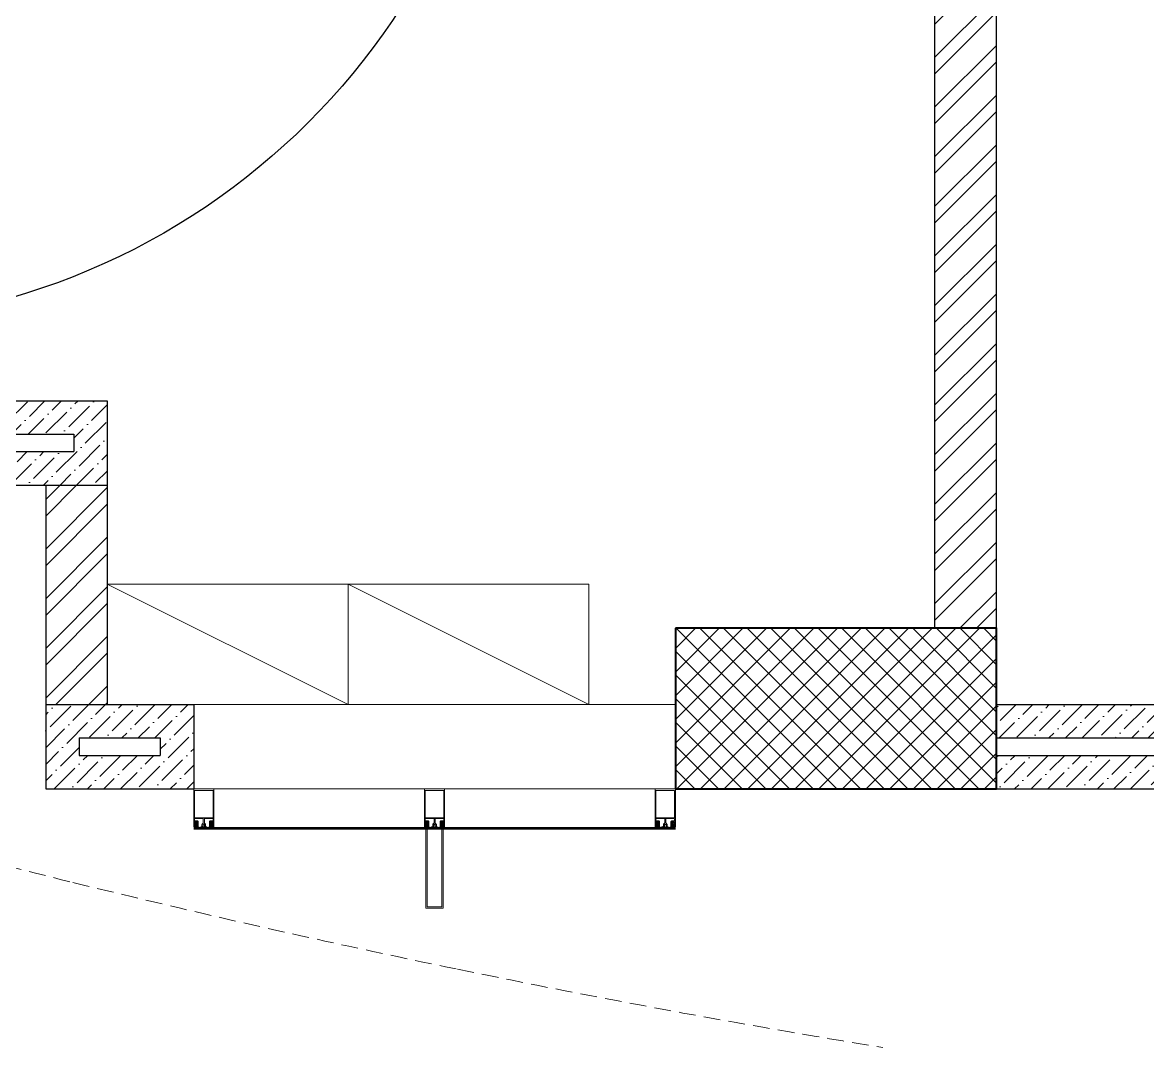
# Model space of a CAD drawing. Header units: millimetres. Extents: x 8275 to 147087, y -297470 to -191881.
# Drawn here: x 103272 to 107476, y -287677 to -283846 of the extents above; entities that cross this region are included whole.
import ezdxf

# ---------------------------------------------------------------- set-up
doc = ezdxf.new("R2010")
doc.units = ezdxf.units.MM
doc.header["$LTSCALE"] = 250
doc.header["$MEASUREMENT"] = 0
doc.linetypes.add('HIDDEN', pattern=[0.375, 0.25, -0.125])
for name, color, linetype, lineweight in [('col', 6, 'Continuous', 40), ('ele', 51, 'Continuous', 18), ('furniture', 5, 'Continuous', 15), ('hatch', 9, 'Continuous', 0), ('hidden', 153, 'HIDDEN', 13), ('wall', 1, 'Continuous', 30), ('win', 4, 'Continuous', 20)]:
    doc.layers.add(name, color=color, linetype=linetype, lineweight=lineweight)
doc.layers.add('FUR', color=140, linetype='Continuous')
pattern_1 = [(45, (-6686.72, -319015.28), (-92.80777, 92.80777), []), (45, (-6624.85, -319015.28), (-92.80777, 92.80777), [])]
pattern_2 = [(45, (-6686.7244, -319015.2779), (2e-16, 2.326009148), [4.93421053, -1.64473684]), (135, (-6685.5614, -319014.1149), (2e-16, 2.326009148), [4.93421053, -1.64473684])]
pattern_3 = [(45, (-6686.724, -319015.28), (23.201941, 85.073785), [109.375, -21.875, 0, -21.875])]

# ---------------------------------------------------------------- blocks, each defined once
blk = doc.blocks.new('A$C75BC0A19')
at = {"layer": 'hatch'}
h = blk.add_hatch(dxfattribs=at)
h.set_pattern_fill('ANSI37', color=256, scale=500, angle=-90)
h.set_pattern_definition([(315, (31549.2, 3851798.15), (44.1941738, 44.1941738), []), (45, (31549.2, 3851798.15), (-44.1941738, 44.1941738), [])])
h.paths.add_polyline_path([(-32834.1, 9271.1), (-32834.1, 8671.1), (-31634.1, 8671.1), (-31634.1, 9271.1)])
at = {"layer": 'col', "elevation": 16013.2}
blk.add_lwpolyline([(-32834.1, 9271.1), (-32834.1, 8671.1), (-31634.1, 8671.1), (-31634.1, 9271.1)], close=True, dxfattribs=at)
blk = doc.blocks.new('storage')
at = {"layer": 'furniture', "linetype": 'ByBlock', "ltscale": 100}
blk.add_line((0, 450), (900, 0), dxfattribs=at)
blk.add_lwpolyline([(0, 0), (900, 0), (900, 450), (0, 450)], close=True, dxfattribs=at)

msp = doc.modelspace()

# ---------------------------------------------------------------- hatches: boundary and pattern name
at = {"layer": 'hatch'}
h = msp.add_hatch(dxfattribs=at)
h.set_pattern_fill('ANSI32', color=256, scale=350, style=0)
h.set_pattern_definition(pattern_1)
h.paths.add_polyline_path([(106682, -286110.4), (106912, -286110.4), (106912, -278665.2), (106682, -278665.2)])
h = msp.add_hatch(dxfattribs=at)
h.set_pattern_fill('ANSI36', color=256, scale=350, style=0)
h.set_pattern_definition(pattern_3)
h.paths.add_polyline_path([(102686, -285450.2), (102686, -285385.2), (103464, -285385.2), (103464, -285450.2)], flags=16)
h.paths.add_polyline_path([(102561, -285575.2), (102561, -285260.2), (103589, -285260.2), (103589, -285575.2)])
h = msp.add_hatch(dxfattribs=at)
h.set_pattern_fill('ANSI32', color=256, scale=350, style=0)
h.set_pattern_definition(pattern_1)
h.paths.add_polyline_path([(103359, -285575.2), (103589, -285575.2), (103589, -286395.2), (103359, -286395.2)])
h = msp.add_hatch(dxfattribs=at)
h.set_pattern_fill('ANSI36', color=256, scale=350, style=0)
h.set_pattern_definition(pattern_3)
h.paths.add_polyline_path([(103912.3, -286710.5), (103359, -286710.5), (103359, -286395.2), (103912.3, -286395.2)])
h.paths.add_polyline_path([(103787.3, -286585.5), (103484, -286585.5), (103484, -286520.2), (103787.3, -286520.2)], flags=16)
h = msp.add_hatch(dxfattribs=at)
h.set_pattern_fill('ANSI36', color=256, scale=350, style=0)
h.set_pattern_definition(pattern_3)
h.paths.add_polyline_path([(106912, -286395.2), (107988.8, -286395.2), (107988.8, -286710.2), (106912, -286710.4), (106912, -286585.2), (107863.8, -286585.2), (107863.8, -286520.2), (106912, -286520.2)])
h = msp.add_hatch(dxfattribs=at)
h.set_pattern_fill('AR-HBONE', color=256, scale=0.411184, style=0)
h.set_pattern_definition(pattern_2)
h.paths.add_polyline_path([(103917.8, -286837.1), (103917.8, -286839.2), (103923.3, -286839.2), (103923.3, -286837.1)], flags=16)
h.paths.add_polyline_path([(103982.1, -286837.1), (103982.1, -286839.2), (103976.7, -286839.2), (103976.7, -286837.1)], flags=16)
edge = h.paths.add_edge_path()
edge.add_arc((103928.1, -286851.4), 0.685, 180, 360, ccw=False)
edge.add_arc((103926.7, -286851.4), 0.685, 180, 360, ccw=False)
edge.add_arc((103925.4, -286851.4), 0.685, 180, 360, ccw=False)
edge.add_arc((103924, -286851.4), 0.685, -180, 0, ccw=False)
edge.add_arc((103922.6, -286851.4), 0.685, -180, 0, ccw=False)
edge.add_arc((103921.3, -286851.4), 0.685, 180, 360, ccw=False)
edge.add_arc((103919.9, -286851.4), 0.685, 180, 360, ccw=False)
edge.add_arc((103918.5, -286851.4), 0.685, -180, 0, ccw=False)
edge.add_arc((103917.2, -286851.4), 0.685, 180, 360, ccw=False)
edge.add_arc((103915.8, -286851.4), 0.685, -180, 0, ccw=False)
edge.add_arc((103914.4, -286851.4), 0.685, 180, 360, ccw=False)
edge.add_arc((103913, -286851.4), 0.685, -180, 0, ccw=False)
edge.add_line((103912.4, -286851.4), (103912.4, -286839.2))
edge.add_line((103912.4, -286839.2), (103916.2, -286839.2))
edge.add_line((103916.2, -286839.2), (103916.2, -286837.1))
edge.add_line((103916.2, -286837.1), (103914.4, -286837.1))
edge.add_line((103914.4, -286837.1), (103916.1, -286833.7))
edge.add_line((103916.1, -286833.7), (103925, -286833.7))
edge.add_line((103925, -286833.7), (103926.7, -286837.1))
edge.add_line((103926.7, -286837.1), (103925, -286837.1))
edge.add_line((103925, -286837.1), (103925, -286839.2))
edge.add_line((103925, -286839.2), (103928.8, -286839.2))
edge.add_line((103928.8, -286839.2), (103928.8, -286851.4))
edge.add_arc((103971.9, -286851.3), 0.685, 180, 360)
edge.add_arc((103973.2, -286851.3), 0.685, 180, 360)
edge.add_arc((103974.6, -286851.3), 0.685, 180, 360)
edge.add_arc((103976, -286851.3), 0.685, 180, 360)
edge.add_arc((103977.4, -286851.3), 0.685, 180, 360)
edge.add_arc((103978.7, -286851.3), 0.685, 180, 360)
edge.add_arc((103980.1, -286851.3), 0.685, 180, 360)
edge.add_arc((103981.5, -286851.3), 0.685, 180, 360)
edge.add_arc((103982.8, -286851.3), 0.685, 180, 360)
edge.add_arc((103984.2, -286851.3), 0.685, 180, 360)
edge.add_arc((103985.6, -286851.3), 0.685, 180, 360)
edge.add_arc((103986.9, -286851.3), 0.685, 180, 360)
edge.add_line((103987.6, -286851.3), (103987.6, -286839.2))
edge.add_line((103987.6, -286839.2), (103983.8, -286839.2))
edge.add_line((103983.8, -286839.2), (103983.8, -286837.1))
edge.add_line((103983.8, -286837.1), (103985.6, -286837.1))
edge.add_line((103985.6, -286837.1), (103983.9, -286833.7))
edge.add_line((103983.9, -286833.7), (103975, -286833.7))
edge.add_line((103975, -286833.7), (103973.2, -286837.1))
edge.add_line((103973.2, -286837.1), (103975, -286837.1))
edge.add_line((103975, -286837.1), (103975, -286839.2))
edge.add_line((103975, -286839.2), (103971.2, -286839.2))
edge.add_line((103971.2, -286839.2), (103971.2, -286851.3))
h = msp.add_hatch(dxfattribs=at)
h.set_pattern_fill('AR-HBONE', color=256, scale=0.411184, style=0)
h.set_pattern_definition(pattern_2)
h.paths.add_polyline_path([(104780, -286837.1), (104780, -286839.2), (104785.5, -286839.2), (104785.5, -286837.1)], flags=16)
h.paths.add_polyline_path([(104844.3, -286837.1), (104844.3, -286839.2), (104838.8, -286839.2), (104838.8, -286837.1)], flags=16)
edge = h.paths.add_edge_path()
edge.add_arc((104790.3, -286851.4), 0.685, 180, 360, ccw=False)
edge.add_arc((104788.9, -286851.4), 0.685, 180, 360, ccw=False)
edge.add_arc((104787.5, -286851.4), 0.685, 180, 360, ccw=False)
edge.add_arc((104786.1, -286851.4), 0.685, -180, 0, ccw=False)
edge.add_arc((104784.8, -286851.4), 0.685, -180, 0, ccw=False)
edge.add_arc((104783.4, -286851.4), 0.685, 180, 360, ccw=False)
edge.add_arc((104782, -286851.4), 0.685, 180, 360, ccw=False)
edge.add_arc((104780.7, -286851.4), 0.685, -180, 0, ccw=False)
edge.add_arc((104779.3, -286851.4), 0.685, 180, 360, ccw=False)
edge.add_arc((104777.9, -286851.4), 0.685, -180, 0, ccw=False)
edge.add_arc((104776.6, -286851.4), 0.685, 180, 360, ccw=False)
edge.add_arc((104775.2, -286851.4), 0.685, -180, 0, ccw=False)
edge.add_line((104774.5, -286851.4), (104774.5, -286839.2))
edge.add_line((104774.5, -286839.2), (104778.3, -286839.2))
edge.add_line((104778.3, -286839.2), (104778.3, -286837.1))
edge.add_line((104778.3, -286837.1), (104776.6, -286837.1))
edge.add_line((104776.6, -286837.1), (104778.2, -286833.7))
edge.add_line((104778.2, -286833.7), (104787.1, -286833.7))
edge.add_line((104787.1, -286833.7), (104788.9, -286837.1))
edge.add_line((104788.9, -286837.1), (104787.1, -286837.1))
edge.add_line((104787.1, -286837.1), (104787.1, -286839.2))
edge.add_line((104787.1, -286839.2), (104790.9, -286839.2))
edge.add_line((104790.9, -286839.2), (104790.9, -286851.4))
edge.add_arc((104834, -286851.3), 0.685, 180, 360)
edge.add_arc((104835.4, -286851.3), 0.685, 180, 360)
edge.add_arc((104836.8, -286851.3), 0.685, 180, 360)
edge.add_arc((104838.1, -286851.3), 0.685, 180, 360)
edge.add_arc((104839.5, -286851.3), 0.685, 180, 360)
edge.add_arc((104840.9, -286851.3), 0.685, 180, 360)
edge.add_arc((104842.2, -286851.3), 0.685, 180, 360)
edge.add_arc((104843.6, -286851.3), 0.685, 180, 360)
edge.add_arc((104845, -286851.3), 0.685, 180, 360)
edge.add_arc((104846.3, -286851.3), 0.685, 180, 360)
edge.add_arc((104847.7, -286851.3), 0.685, 180, 360)
edge.add_arc((104849.1, -286851.3), 0.685, 180, 360)
edge.add_line((104849.8, -286851.3), (104849.8, -286839.2))
edge.add_line((104849.8, -286839.2), (104845.9, -286839.2))
edge.add_line((104845.9, -286839.2), (104845.9, -286837.1))
edge.add_line((104845.9, -286837.1), (104847.7, -286837.1))
edge.add_line((104847.7, -286837.1), (104846.1, -286833.7))
edge.add_line((104846.1, -286833.7), (104837.1, -286833.7))
edge.add_line((104837.1, -286833.7), (104835.4, -286837.1))
edge.add_line((104835.4, -286837.1), (104837.2, -286837.1))
edge.add_line((104837.2, -286837.1), (104837.2, -286839.2))
edge.add_line((104837.2, -286839.2), (104833.3, -286839.2))
edge.add_line((104833.3, -286839.2), (104833.3, -286851.3))
h = msp.add_hatch(dxfattribs=at)
h.set_pattern_fill('AR-HBONE', color=256, scale=0.411184, style=0)
h.set_pattern_definition(pattern_2)
h.paths.add_polyline_path([(105642.1, -286837.1), (105642.1, -286839.2), (105647.6, -286839.2), (105647.6, -286837.1)], flags=16)
h.paths.add_polyline_path([(105706.4, -286837.1), (105706.4, -286839.2), (105701, -286839.2), (105701, -286837.1)], flags=16)
edge = h.paths.add_edge_path()
edge.add_arc((105652.4, -286851.4), 0.685, 180, 360, ccw=False)
edge.add_arc((105651, -286851.4), 0.685, 180, 360, ccw=False)
edge.add_arc((105649.7, -286851.4), 0.685, 180, 360, ccw=False)
edge.add_arc((105648.3, -286851.4), 0.685, -180, 0, ccw=False)
edge.add_arc((105646.9, -286851.4), 0.685, -180, 0, ccw=False)
edge.add_arc((105645.5, -286851.4), 0.685, 180, 360, ccw=False)
edge.add_arc((105644.2, -286851.4), 0.685, 180, 360, ccw=False)
edge.add_arc((105642.8, -286851.4), 0.685, -180, 0, ccw=False)
edge.add_arc((105641.4, -286851.4), 0.685, 180, 360, ccw=False)
edge.add_arc((105640.1, -286851.4), 0.685, -180, 0, ccw=False)
edge.add_arc((105638.7, -286851.4), 0.685, 180, 360, ccw=False)
edge.add_arc((105637.3, -286851.4), 0.685, -180, 0, ccw=False)
edge.add_line((105636.6, -286851.4), (105636.6, -286839.2))
edge.add_line((105636.6, -286839.2), (105640.5, -286839.2))
edge.add_line((105640.5, -286839.2), (105640.5, -286837.1))
edge.add_line((105640.5, -286837.1), (105638.7, -286837.1))
edge.add_line((105638.7, -286837.1), (105640.3, -286833.7))
edge.add_line((105640.3, -286833.7), (105649.3, -286833.7))
edge.add_line((105649.3, -286833.7), (105651, -286837.1))
edge.add_line((105651, -286837.1), (105649.3, -286837.1))
edge.add_line((105649.3, -286837.1), (105649.3, -286839.2))
edge.add_line((105649.3, -286839.2), (105653.1, -286839.2))
edge.add_line((105653.1, -286839.2), (105653.1, -286851.4))
edge.add_arc((105696.2, -286851.3), 0.685, 180, 360)
edge.add_arc((105697.5, -286851.3), 0.685, 180, 360)
edge.add_arc((105698.9, -286851.3), 0.685, 180, 360)
edge.add_arc((105700.3, -286851.3), 0.685, 180, 360)
edge.add_arc((105701.6, -286851.3), 0.685, 180, 360)
edge.add_arc((105703, -286851.3), 0.685, 180, 360)
edge.add_arc((105704.4, -286851.3), 0.685, 180, 360)
edge.add_arc((105705.7, -286851.3), 0.685, 180, 360)
edge.add_arc((105707.1, -286851.3), 0.685, 180, 360)
edge.add_arc((105708.5, -286851.3), 0.685, 180, 360)
edge.add_arc((105709.9, -286851.3), 0.685, 180, 360)
edge.add_arc((105711.2, -286851.3), 0.685, 180, 360)
edge.add_line((105711.9, -286851.3), (105711.9, -286839.2))
edge.add_line((105711.9, -286839.2), (105708.1, -286839.2))
edge.add_line((105708.1, -286839.2), (105708.1, -286837.1))
edge.add_line((105708.1, -286837.1), (105709.9, -286837.1))
edge.add_line((105709.9, -286837.1), (105708.2, -286833.7))
edge.add_line((105708.2, -286833.7), (105699.3, -286833.7))
edge.add_line((105699.3, -286833.7), (105697.5, -286837.1))
edge.add_line((105697.5, -286837.1), (105699.3, -286837.1))
edge.add_line((105699.3, -286837.1), (105699.3, -286839.2))
edge.add_line((105699.3, -286839.2), (105695.5, -286839.2))
edge.add_line((105695.5, -286839.2), (105695.5, -286851.3))

# ---------------------------------------------------------------- linework, layer by layer
at = {"layer": 'ele'}
msp.add_line((103912.3, -286395.5, -11300.6), (105712, -286395.5, -11300.6), dxfattribs=at)
at = {"layer": 'FUR', "linetype": 'ByBlock', "ltscale": 100}
msp.add_circle((102516.8, -282396.8, 122661.2), 2578.4, dxfattribs=at)
at = {"layer": 'hidden'}
for radius, start, end in [(38687.3, 251.6381, 256.19111), (38687.2, 256.1911, 258.37337), (38687.2, 258.37337, 260.76653)]:
    msp.add_arc((112694.3, -249490.8, -11300.6), radius, start, end, dxfattribs=at)
at = {"layer": 'wall'}
for p, q in [((106682, -286110.4, -11300.6), (106682, -278662.2, -11300.6)), ((106912, -286110.4, -11300.6), (106912, -278665.2, -11300.6)), ((102561, -285260.2, -11300.6), (103589, -285260.2, -11300.6)), ((103589, -285260.2, -11300.6), (103589, -285575.2, -11300.6)), ((102686, -285385.2, -11300.6), (103464, -285385.2, -11300.6)), ((103464, -285385.2, -11300.6), (103464, -285450.2, -11300.6)), ((102686, -285450.2, -11300.6), (103464, -285450.2, -11300.6)), ((102561, -285575.2, -11300.6), (103589, -285575.2, -11300.6)), ((103359, -285575.2, -11300.6), (103359, -286395.2, -11300.6)), ((103589, -285575.2, -11300.6), (103589, -286395.3, -11300.6)), ((103359, -286395.2, -11300.6), (103912.3, -286395.5, -11300.6)), ((103359, -286395.2, -11300.6), (103359, -286710.2, -11300.6)), ((103912.3, -286395.5, -11300.6), (103912.3, -286710.5, -11300.6)), ((106912, -286395.3, -11300.6), (107988.8, -286395.2, -11300.6)), ((103484, -286520.2, -11300.6), (103787.3, -286520.2, -11300.6)), ((103484, -286520.2, -11300.6), (103484, -286585.2, -11300.6)), ((103787.3, -286520.2, -11300.6), (103787.3, -286585.2, -11300.6)), ((106912, -286520.2, -11300.6), (107863.8, -286520.2, -11300.6)), ((103484, -286585.2, -11300.6), (103787.3, -286585.2, -11300.6)), ((106912, -286585.2, -11300.6), (107863.8, -286585.2, -11300.6)), ((103359, -286710.2, -11300.6), (103912.3, -286710.5, -11300.6)), ((106912, -286710.3, -11300.6), (107988.8, -286710.2, -11300.6))]:
    msp.add_line(p, q, dxfattribs=at)
at = {"layer": 'win'}
for p, q in [((103912.3, -286710.5, -11300.6), (105712, -286710.5, -11300.6)), ((103912.3, -286854.1, -11300.6), (105712, -286854.3, -11300.6)), ((105712, -286855.4, -11300.6), (103912.3, -286855.2, -11300.6)), ((105712, -286856.5, -11300.6), (103912.3, -286856.3, -11300.6)), ((105712, -286857.6, -11300.6), (103912.3, -286857.4, -11300.6)), ((105712, -286858.7, -11300.6), (103912.3, -286858.5, -11300.6)), ((105712, -286859.8, -11300.6), (103912.3, -286859.6, -11300.6)), ((105712, -286860.9, -11300.6), (103912.3, -286860.7, -11300.6)), ((103939, -286852.2, -11300.6), (103940.4, -286853.6, -11300.6)), ((103940.4, -286859.1, -11300.6), (103939, -286860.5, -11300.6)), ((103940.4, -286853.6, -11300.6), (103940.4, -286859.1, -11300.6)), ((103961, -286852.2, -11300.6), (103959.6, -286853.6, -11300.6)), ((103959.6, -286853.6, -11300.6), (103959.6, -286859.1, -11300.6)), ((103959.6, -286859.1, -11300.6), (103961, -286860.5, -11300.6)), ((104801.2, -286852.2, -11300.6), (104802.5, -286853.6, -11300.6)), ((104802.5, -286859.1, -11300.6), (104801.2, -286860.5, -11300.6)), ((104802.5, -286853.6, -11300.6), (104802.5, -286859.1, -11300.6)), ((104823.1, -286852.2, -11300.6), (104821.7, -286853.6, -11300.6)), ((104821.7, -286853.6, -11300.6), (104821.7, -286859.1, -11300.6)), ((104821.7, -286859.1, -11300.6), (104823.1, -286860.5, -11300.6)), ((105663.3, -286852.2, -11300.6), (105664.7, -286853.6, -11300.6)), ((105664.7, -286859.1, -11300.6), (105663.3, -286860.5, -11300.6)), ((105664.7, -286853.6, -11300.6), (105664.7, -286859.1, -11300.6)), ((105685.2, -286852.2, -11300.6), (105683.9, -286853.6, -11300.6)), ((105683.9, -286853.6, -11300.6), (105683.9, -286859.1, -11300.6)), ((105683.9, -286859.1, -11300.6), (105685.2, -286860.5, -11300.6))]:
    msp.add_line(p, q, dxfattribs=at)
at = {"layer": 'win', "elevation": -11300.6}
for points in [[(103952.7, -286848.5), (103953.3, -286849), (103952.7, -286849.6), (103952.7, -286852.3), (103953.3, -286852.9), (103952.7, -286853.4), (103952.7, -286856.2), (103953.3, -286856.7, 0.960671), (103956.8, -286856.6), (103956.8, -286844, 0.198912), (103956.1, -286842.2), (103952.8, -286838.9, -0.198912), (103952, -286837.1), (103952, -286821.3), (103982.5, -286821.3, -0.414214), (103984.9, -286823.8), (103984.9, -286827.8, -0.414214), (103982.5, -286830.3), (103973.7, -286830.3, 0.414214), (103971.2, -286832.7), (103971.2, -286839.2), (103975.1, -286839.2), (103975.1, -286837.1), (103973.3, -286837.1), (103973.3, -286833.7), (103985.6, -286833.7), (103985.6, -286837.1), (103983.8, -286837.1), (103983.8, -286839.2), (103987.7, -286839.2), (103987.7, -286710.5), (103912.3, -286710.5), (103912.3, -286839.2), (103916.1, -286839.2), (103916.1, -286837.1), (103914.4, -286837.1), (103914.4, -286833.7), (103926.7, -286833.7), (103926.7, -286837.1), (103924.9, -286837.1), (103924.9, -286839.2), (103928.7, -286839.2), (103928.7, -286832.7, 0.414214), (103926.3, -286830.3), (103917.5, -286830.3, -0.414214), (103915, -286827.8), (103915, -286823.8, -0.414214), (103917.5, -286821.3), (103947.9, -286821.3), (103947.9, -286837.1, -0.198912), (103947.2, -286838.9), (103943.9, -286842.2, 0.198912), (103943.1, -286844), (103943.1, -286856.6, 0.960671), (103946.7, -286856.7), (103947.3, -286856.2), (103947.3, -286853.4), (103946.7, -286852.9), (103947.3, -286852.3), (103947.3, -286849.6), (103946.7, -286849), (103947.3, -286848.5), (103947.3, -286845.7), (103946.7, -286845.2), (103950, -286841.9), (103953.3, -286845.2), (103952.7, -286845.7)], [(104814.9, -286848.5), (104815.4, -286849), (104814.9, -286849.6), (104814.9, -286852.3), (104815.4, -286852.9), (104814.9, -286853.4), (104814.9, -286856.2), (104815.4, -286856.7, 0.960671), (104819, -286856.6), (104819, -286844, 0.198912), (104818.3, -286842.2), (104814.9, -286838.9, -0.198912), (104814.2, -286837.1), (104814.2, -286821.3), (104844.6, -286821.3, -0.414214), (104847.1, -286823.8), (104847.1, -286827.8, -0.414214), (104844.6, -286830.3), (104835.8, -286830.3, 0.414214), (104833.4, -286832.7), (104833.4, -286839.2), (104837.2, -286839.2), (104837.2, -286837.1), (104835.4, -286837.1), (104835.4, -286833.7), (104847.8, -286833.7), (104847.8, -286837.1), (104846, -286837.1), (104846, -286839.2), (104849.8, -286839.2), (104849.8, -286710.5), (104774.4, -286710.5), (104774.4, -286839.2), (104778.3, -286839.2), (104778.3, -286837.1), (104776.5, -286837.1), (104776.5, -286833.7), (104788.8, -286833.7), (104788.8, -286837.1), (104787.1, -286837.1), (104787.1, -286839.2), (104790.9, -286839.2), (104790.9, -286832.7, 0.414214), (104788.4, -286830.3), (104779.7, -286830.3, -0.414214), (104777.2, -286827.8), (104777.2, -286823.8, -0.414214), (104779.7, -286821.3), (104810.1, -286821.3), (104810.1, -286837.1, -0.198912), (104809.4, -286838.9), (104806, -286842.2, 0.198912), (104805.3, -286844), (104805.3, -286856.6, 0.960671), (104808.8, -286856.7), (104809.4, -286856.2), (104809.4, -286853.4), (104808.8, -286852.9), (104809.4, -286852.3), (104809.4, -286849.6), (104808.8, -286849), (104809.4, -286848.5), (104809.4, -286845.7), (104808.8, -286845.2), (104812.1, -286841.9), (104815.4, -286845.2), (104814.9, -286845.7)], [(105677, -286848.5), (105677.6, -286849), (105677, -286849.6), (105677, -286852.3), (105677.6, -286852.9), (105677, -286853.4), (105677, -286856.2), (105677.6, -286856.7, 0.960671), (105681.1, -286856.6), (105681.1, -286844, 0.198912), (105680.4, -286842.2), (105677.1, -286838.9, -0.198912), (105676.3, -286837.1), (105676.3, -286821.3), (105706.8, -286821.3, -0.414214), (105709.2, -286823.8), (105709.2, -286827.8, -0.414214), (105706.8, -286830.3), (105698, -286830.3, 0.414214), (105695.5, -286832.7), (105695.5, -286839.2), (105699.4, -286839.2), (105699.4, -286837.1), (105697.6, -286837.1), (105697.6, -286833.7), (105709.9, -286833.7), (105709.9, -286837.1), (105708.1, -286837.1), (105708.1, -286839.2), (105712, -286839.2), (105712, -286710.5), (105636.6, -286710.5), (105636.6, -286839.2), (105640.4, -286839.2), (105640.4, -286837.1), (105638.6, -286837.1), (105638.6, -286833.7), (105651, -286833.7), (105651, -286837.1), (105649.2, -286837.1), (105649.2, -286839.2), (105653, -286839.2), (105653, -286832.7, 0.414214), (105650.6, -286830.3), (105641.8, -286830.3, -0.414214), (105639.3, -286827.8), (105639.3, -286823.8, -0.414214), (105641.8, -286821.3), (105672.2, -286821.3), (105672.2, -286837.1, -0.198912), (105671.5, -286838.9), (105668.1, -286842.2, 0.198912), (105667.4, -286844), (105667.4, -286856.6, 0.960671), (105671, -286856.7), (105671.5, -286856.2), (105671.5, -286853.4), (105671, -286852.9), (105671.5, -286852.3), (105671.5, -286849.6), (105671, -286849), (105671.5, -286848.5), (105671.5, -286845.7), (105671, -286845.2), (105674.3, -286841.9), (105677.6, -286845.2), (105677, -286845.7)]]:
    msp.add_lwpolyline(points, format="xyb", close=True, dxfattribs=at)
for points in [[(103915, -286715.9), (103915, -286818.6), (103984.9, -286818.6), (103984.9, -286715.9)], [(104777.2, -286715.9), (104777.2, -286818.6), (104847.1, -286818.6), (104847.1, -286715.9)], [(105639.3, -286715.9), (105639.3, -286818.6), (105709.2, -286818.6), (105709.2, -286715.9)], [(103917.8, -286837.1), (103917.8, -286839.2), (103923.3, -286839.2), (103923.3, -286837.1)], [(103982.1, -286837.1), (103982.1, -286839.2), (103976.7, -286839.2), (103976.7, -286837.1)], [(104780, -286837.1), (104780, -286839.2), (104785.5, -286839.2), (104785.5, -286837.1)], [(104844.3, -286837.1), (104844.3, -286839.2), (104838.8, -286839.2), (104838.8, -286837.1)], [(105642.1, -286837.1), (105642.1, -286839.2), (105647.6, -286839.2), (105647.6, -286837.1)]]:
    msp.add_lwpolyline(points, close=True, dxfattribs=at)
for points in [[(103928.8, -286851.4, -1), (103927.4, -286851.4, -1), (103926.1, -286851.4, -1), (103924.7, -286851.4, -1), (103923.3, -286851.4, -1), (103922, -286851.4, -1), (103920.6, -286851.4, -1), (103919.2, -286851.4, -1), (103917.8, -286851.4, -1), (103916.5, -286851.4, -1), (103915.1, -286851.4, -1), (103913.7, -286851.4, -1), (103912.4, -286851.4), (103912.4, -286839.2), (103916.1, -286839.2), (103916.1, -286837.1), (103914.4, -286837.1), (103916.1, -286833.7), (103925, -286833.7), (103926.7, -286837.1), (103924.9, -286837.1), (103924.9, -286839.2), (103928.8, -286839.2), (103928.8, -286851.4)], [(103971.2, -286851.3, 1), (103972.6, -286851.3, 1), (103973.9, -286851.3, 1), (103975.3, -286851.3, 1), (103976.7, -286851.3, 1), (103978, -286851.3, 1), (103979.4, -286851.3, 1), (103980.8, -286851.3, 1), (103982.1, -286851.3, 1), (103983.5, -286851.3, 1), (103984.9, -286851.3, 1), (103986.3, -286851.3, 1), (103987.6, -286851.3), (103987.6, -286839.2), (103983.8, -286839.2), (103983.8, -286837.1), (103985.6, -286837.1), (103983.9, -286833.7), (103975, -286833.7), (103973.2, -286837.1), (103975, -286837.1), (103975, -286839.2), (103971.2, -286839.2), (103971.2, -286851.3)], [(104790.9, -286851.4, -1), (104789.6, -286851.4, -1), (104788.2, -286851.4, -1), (104786.8, -286851.4, -1), (104785.5, -286851.4, -1), (104784.1, -286851.4, -1), (104782.7, -286851.4, -1), (104781.4, -286851.4, -1), (104780, -286851.4, -1), (104778.6, -286851.4, -1), (104777.2, -286851.4, -1), (104775.9, -286851.4, -1), (104774.5, -286851.4), (104774.5, -286839.2), (104778.3, -286839.2), (104778.3, -286837.1), (104776.6, -286837.1), (104778.2, -286833.7), (104787.1, -286833.7), (104788.9, -286837.1), (104787.1, -286837.1), (104787.1, -286839.2), (104790.9, -286839.2), (104790.9, -286851.4)], [(104833.3, -286851.3, 1), (104834.7, -286851.3, 1), (104836.1, -286851.3, 1), (104837.4, -286851.3, 1), (104838.8, -286851.3, 1), (104840.2, -286851.3, 1), (104841.5, -286851.3, 1), (104842.9, -286851.3, 1), (104844.3, -286851.3, 1), (104845.7, -286851.3, 1), (104847, -286851.3, 1), (104848.4, -286851.3, 1), (104849.8, -286851.3), (104849.8, -286839.2), (104845.9, -286839.2), (104845.9, -286837.1), (104847.7, -286837.1), (104846.1, -286833.7), (104837.1, -286833.7), (104835.4, -286837.1), (104837.2, -286837.1), (104837.2, -286839.2), (104833.3, -286839.2), (104833.3, -286851.3)], [(105653.1, -286851.4, -1), (105651.7, -286851.4, -1), (105650.3, -286851.4, -1), (105649, -286851.4, -1), (105647.6, -286851.4, -1), (105646.2, -286851.4, -1), (105644.9, -286851.4, -1), (105643.5, -286851.4, -1), (105642.1, -286851.4, -1), (105640.8, -286851.4, -1), (105639.4, -286851.4, -1), (105638, -286851.4, -1), (105636.6, -286851.4), (105636.6, -286839.2), (105640.4, -286839.2), (105640.4, -286837.1), (105638.7, -286837.1), (105640.3, -286833.7), (105649.3, -286833.7), (105651, -286837.1), (105649.2, -286837.1), (105649.2, -286839.2), (105653.1, -286839.2), (105653.1, -286851.4)], [(105695.5, -286851.3, 1), (105696.8, -286851.3, 1), (105698.2, -286851.3, 1), (105699.6, -286851.3, 1), (105701, -286851.3, 1), (105702.3, -286851.3, 1), (105703.7, -286851.3, 1), (105705.1, -286851.3, 1), (105706.4, -286851.3, 1), (105707.8, -286851.3, 1), (105709.2, -286851.3, 1), (105710.5, -286851.3, 1), (105711.9, -286851.3), (105711.9, -286839.2), (105708.1, -286839.2), (105708.1, -286837.1), (105709.9, -286837.1), (105708.2, -286833.7), (105699.3, -286833.7), (105697.5, -286837.1), (105699.3, -286837.1), (105699.3, -286839.2), (105695.5, -286839.2), (105695.5, -286851.3)]]:
    msp.add_lwpolyline(points, format="xyb", dxfattribs=at)
at = {"layer": 'win', "extrusion": (5.57819e-18, 4.27086e-05, 1), "elevation": -11314.3}
for points in [[(104844.6, -287155.2), (104844.6, -286855.2), (104779.6, -286855.2), (104779.6, -287155.2)], [(104839.6, -287150.2), (104839.6, -286860.2), (104784.6, -286860.2), (104784.6, -287150.2)]]:
    msp.add_lwpolyline(points, close=True, dxfattribs=at)
at = {"layer": 'win'}
for centre, radius, start, end in [((103950, -286915.4, -11300.6), 56, 78.7142, 101.2858), ((103950, -286918.1, -11300.6), 59.5, 80.3724, 99.6276), ((103943.4, -286880.3, -11300.6), 23.7, 90.5827, 97.2319), ((103943, -286868.9, -11300.6), 11.8, 89.2696, 102.9213), ((103943.9, -286876.2, -11300.6), 18.7, 91.462, 100.7613), ((103946.9, -286895.9, -11300.6), 38.2, 94.8062, 99.8319), ((103950, -286919, -11300.6), 61, 80.9489, 99.0511), ((103950, -287112.2, -11300.6), 254.6, 89.1895, 90.8105), ((103950, -286936.5, -11300.6), 79.4, 87.5658, 92.4342), ((103950, -286918.6, -11300.6), 62, 87.0118, 92.9882), ((103950, -286890.1, -11300.6), 34.1, 85.3872, 94.6128), ((103954.4, -286885.2, -11300.6), 27.3, 79.0292, 86.0298), ((103955.7, -286879.2, -11300.6), 21.7, 79.6267, 87.558), ((103956.3, -286872.2, -11300.6), 15.6, 77.8628, 87.9964), ((103957, -286866.5, -11300.6), 9.46, 74.1249, 91.2788), ((104812.1, -286915.4, -11300.6), 56, 78.7142, 101.2858), ((104812.1, -286918.1, -11300.6), 59.5, 80.3724, 99.6276), ((104805.5, -286880.3, -11300.6), 23.7, 90.5827, 97.2319), ((104805.2, -286868.9, -11300.6), 11.8, 89.2696, 102.9213), ((104806, -286876.2, -11300.6), 18.7, 91.462, 100.7613), ((104809.1, -286895.9, -11300.6), 38.2, 94.8062, 99.8319), ((104812.1, -286919, -11300.6), 61, 80.9489, 99.0511), ((104812.1, -287112.2, -11300.6), 254.6, 89.1895, 90.8105), ((104812.1, -286936.5, -11300.6), 79.4, 87.5658, 92.4342), ((104812.1, -286918.6, -11300.6), 62, 87.0118, 92.9882), ((104812.1, -286890.1, -11300.6), 34.1, 85.3872, 94.6128), ((104816.5, -286885.2, -11300.6), 27.3, 79.0292, 86.0298), ((104817.8, -286879.2, -11300.6), 21.7, 79.6267, 87.558), ((104819.1, -286866.5, -11300.6), 9.46, 74.1249, 91.2788), ((104818.4, -286872.2, -11300.6), 15.6, 77.8628, 87.9964), ((105674.3, -286915.4, -11300.6), 56, 78.7142, 101.2858), ((105674.3, -286918.1, -11300.6), 59.5, 80.3724, 99.6276), ((105667.7, -286880.3, -11300.6), 23.7, 90.5827, 97.2319), ((105667.3, -286868.9, -11300.6), 11.8, 89.2696, 102.9213), ((105668.2, -286876.2, -11300.6), 18.7, 91.462, 100.7613), ((105671.2, -286895.9, -11300.6), 38.2, 94.8062, 99.8319), ((105674.3, -286919, -11300.6), 61, 80.9489, 99.0511), ((105674.3, -287112.2, -11300.6), 254.6, 89.1895, 90.8105), ((105674.3, -286936.5, -11300.6), 79.4, 87.5658, 92.4342), ((105674.3, -286918.6, -11300.6), 62, 87.0118, 92.9882), ((105674.3, -286890.1, -11300.6), 34.1, 85.3872, 94.6128), ((105678.7, -286885.2, -11300.6), 27.3, 79.0292, 86.0298), ((105680, -286879.2, -11300.6), 21.7, 79.6267, 87.558), ((105680.6, -286872.2, -11300.6), 15.6, 77.8628, 87.9964), ((105681.3, -286866.5, -11300.6), 9.46, 74.1249, 91.2788)]:
    msp.add_arc(centre, radius, start, end, dxfattribs=at)

# ---------------------------------------------------------------- block references
at = {"layer": 'furniture', "linetype": 'ByBlock'}
for p in [(103589, -286395.3, -11300.6), (104489, -286395.3, -11300.6)]:
    msp.add_blockref('storage', p, dxfattribs=at)
at = {"layer": 'hatch'}
msp.add_blockref('A$C75BC0A19', (138546.1, -295381.5, -11300.6), dxfattribs=at)

doc.saveas('drawing.dxf')
